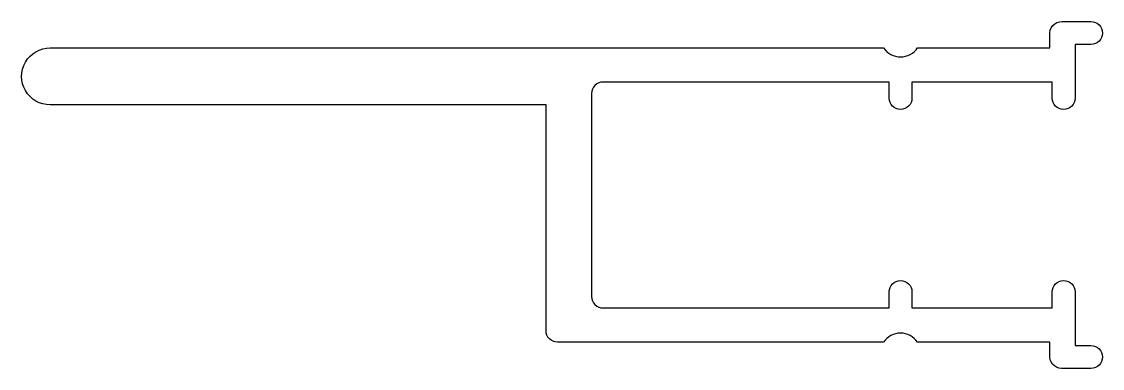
# Model space of a CAD drawing. Extents: x 374.7 to 422.1, y -57.7 to -42.5.
import ezdxf

# ---------------------------------------------------------------- set-up
doc = ezdxf.new("R2010")
doc.units = 0
doc.layers.add('ANA', color=220, linetype='CONTINUOUS')

msp = doc.modelspace()

# ---------------------------------------------------------------- linework, layer by layer
at = {"layer": 'ANA', "color": 0, "linetype": 'BYBLOCK'}
msp.add_lwpolyline([(413.721, -45.824, -1), (412.721, -45.824), (412.721, -45.124), (400.173, -45.124, 0.414214), (399.673, -45.624), (399.673, -54.524, 0.414214), (400.173, -55.024), (412.721, -55.024), (412.721, -54.324, -1), (413.721, -54.324), (413.721, -55.024), (419.873, -55.024), (419.873, -54.324, -1), (420.873, -54.324), (420.873, -56.674), (421.573, -56.674, -1), (421.573, -57.674), (420.273, -57.674, -0.450014), (419.773, -57.074), (419.773, -56.524), (413.965, -56.524, 0.531934), (412.473, -56.524), (398.173, -56.524, -0.414214), (397.673, -56.024), (397.673, -46.124), (375.922, -46.124, -1.000069), (375.922, -43.624), (412.473, -43.624, 0.530153), (413.97, -43.624), (419.773, -43.624), (419.773, -43.074, -0.468375), (420.304, -42.474), (421.573, -42.474, -1), (421.573, -43.474), (420.873, -43.474), (420.873, -45.824, -1), (419.873, -45.824), (419.873, -45.124), (413.721, -45.124)], format="xyb", close=True, dxfattribs=at)

doc.saveas('drawing.dxf')
